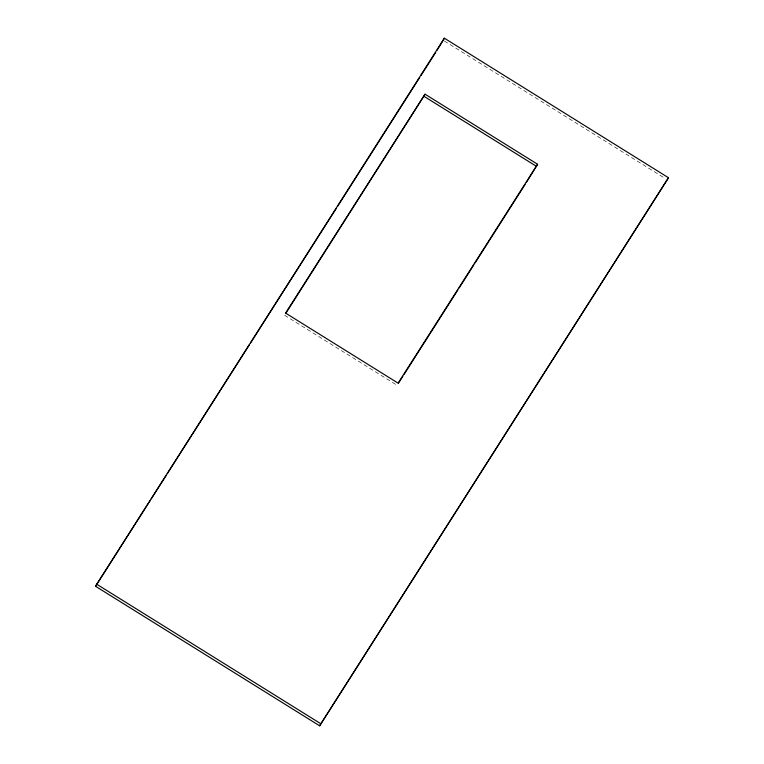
<?xml version="1.0" encoding="UTF-8"?>
<svg xmlns="http://www.w3.org/2000/svg" width="764" height="764" viewBox="0 0 764 764"><rect width="100%" height="100%" fill="white"/><g stroke="black" fill="none" stroke-linecap="round" stroke-linejoin="round"><path stroke-width="0.57" stroke-dasharray="3.82 2.86" d="M444.361 40.989L665.454 178.642M284.571 315.245L397.099 385.304"/><path stroke-width="1.15" d="M95.51 586.255L444.371 38.2L668.49 177.745L319.629 725.8L95.51 586.255L149.964 500.802M444.371 38.2L436.951 50.405M285.851 313.24L425.061 94.192L537.589 164.26L526.339 182.472M319.629 725.8L668.49 177.745M151.243 498.787L165.979 475.666M167.259 473.661L249.255 344.975M250.535 342.96L336.38 208.247M337.659 206.232L419.656 77.556M420.935 75.54L435.671 52.42M425.061 94.192L285.583 313.087L398.111 383.156L537.589 164.26M398.378 383.299L402.857 376.27M404.137 374.264L457.884 289.919M459.164 287.904L473.881 264.812M475.16 262.806L525.059 184.487M424.049 96.35L536.576 166.409M96.522 584.097L320.641 723.642"/></g></svg>
